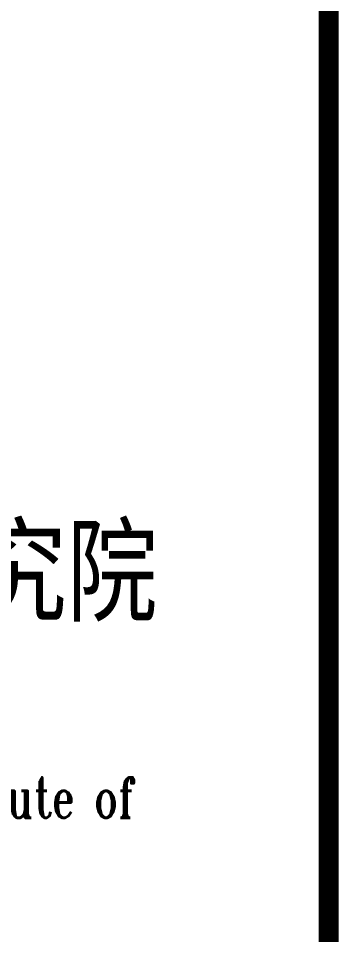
# Model space of a CAD drawing. Extents: x 0 to 125661, y -104936 to 8656.
# Drawn here: x 16249 to 16632, y -17413 to -16319 of the extents above; entities that cross this region are included whole.
import ezdxf
from ezdxf.enums import TextEntityAlignment as Align

# ---------------------------------------------------------------- set-up
doc = ezdxf.new("R2010")
doc.units = 0
doc.header["$LTSCALE"] = 800
doc.header["$MEASUREMENT"] = 0
doc.layers.get('0').update_dxf_attribs({"linetype": 'CONTINUOUS'})
doc.layers.add('图框', color=107, linetype='CONTINUOUS')
doc.styles.add('TKZ1_tjhts.shx', font='tjromant.shx', dxfattribs={"bigfont": 'tjhts.shx'})

# ---------------------------------------------------------------- blocks, each defined once
blk = doc.blocks.new('TJAD_TK_LOGO')
at = {"style": 'TKZ1_tjhts.shx', "width": 0.7}
blk.add_text('Architectural Design & Research Institute of', height=0.108983, dxfattribs=at).set_placement((0.6, -1.0814), align=Align.MIDDLE_CENTER)
at = {"layer": '图框', "style": 'TKZ1_tjhts.shx'}
blk.add_text('同济大学建筑设计研究院', height=0.258835, dxfattribs=at).set_placement((0.6, -0.4754), align=Align.MIDDLE_CENTER)
blk = doc.blocks.new('TJAD_TK_A1')
at = {"layer": '图框', "const_width": 1.2}
blk.add_lwpolyline([(1331.379, 940.449), (525.379, 940.449), (525.379, 366.449), (1331.379, 366.449)], close=True, dxfattribs=at)
at = {"color": 1, "xscale": 22.02171320475964, "yscale": 22.02171320475964, "zscale": 22.02171320475958}
blk.add_blockref('TJAD_TK_LOGO', (1278.166, 705.775), dxfattribs=at)

msp = doc.modelspace()

# ---------------------------------------------------------------- block references
at = {"layer": '图框', "xscale": 20, "yscale": 20, "zscale": 20}
msp.add_blockref('TJAD_TK_A1', (-10007.6, -30889), dxfattribs=at)

doc.saveas('drawing.dxf')
